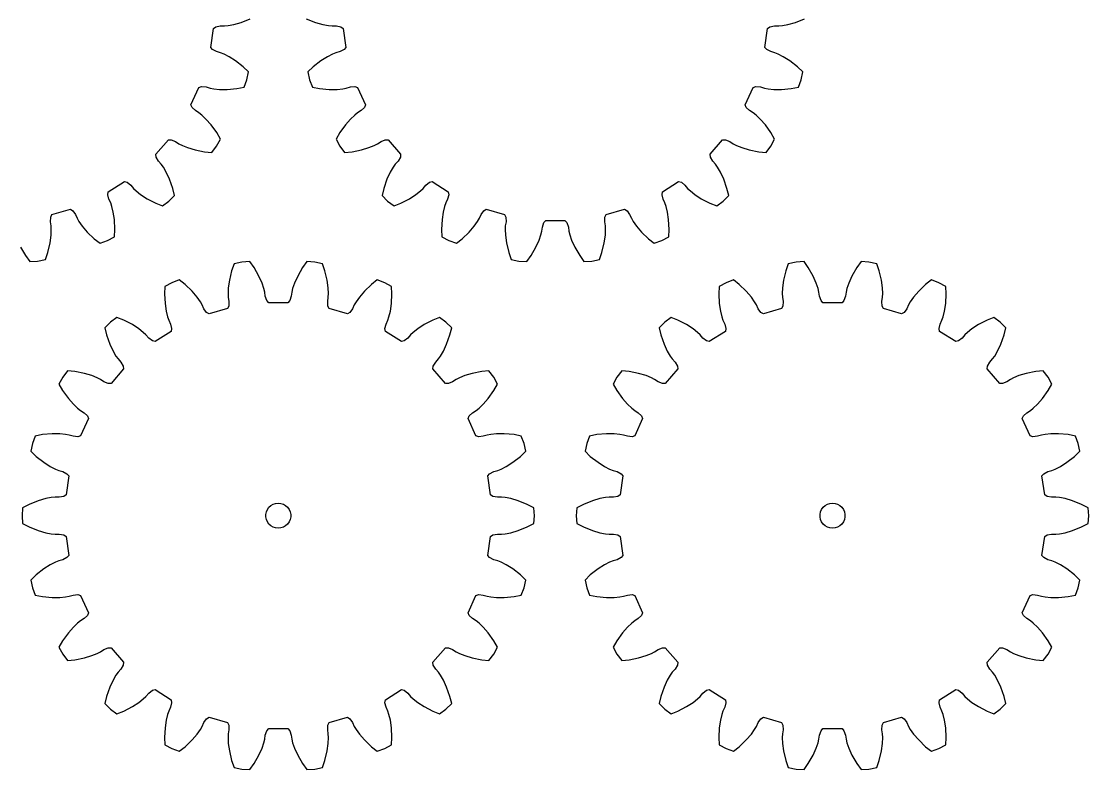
# Model space of a CAD drawing. Extents: x 0 to 193, y 0 to 182.
# Drawn here: x 66 to 193.3, y 0 to 89.3 of the extents above; entities that cross this region are included whole.
import ezdxf

# ---------------------------------------------------------------- set-up
doc = ezdxf.new("R2010")
doc.units = 0

msp = doc.modelspace()

# ---------------------------------------------------------------- linework, layer by layer
for p, q in [((91.36, 88.91), (92.24, 89.17)), ((92.24, 89.17), (93.32, 89.6)), ((100.02, 89.6), (101.1, 89.17)), ((101.1, 89.17), (101.99, 88.91)), ((157.48, 88.91), (158.36, 89.17)), ((158.36, 89.17), (159.44, 89.6)), ((88.61, 86.2), (88.93, 88.45)), ((88.93, 88.45), (89.21, 88.65)), ((89.21, 88.65), (89.75, 88.75)), ((89.75, 88.75), (90.25, 88.75)), ((90.25, 88.75), (90.69, 88.79)), ((90.69, 88.79), (91.36, 88.91)), ((101.99, 88.91), (102.66, 88.79)), ((102.66, 88.79), (103.09, 88.75)), ((103.09, 88.75), (103.6, 88.75)), ((103.6, 88.75), (104.14, 88.65)), ((104.14, 88.65), (104.41, 88.45)), ((104.41, 88.45), (104.74, 86.2)), ((154.73, 86.2), (155.05, 88.45)), ((155.05, 88.45), (155.33, 88.65)), ((155.33, 88.65), (155.86, 88.75)), ((155.86, 88.75), (156.37, 88.75)), ((156.37, 88.75), (156.81, 88.79)), ((156.81, 88.79), (157.48, 88.91)), ((88.82, 85.93), (88.61, 86.2)), ((89.31, 85.69), (88.82, 85.93)), ((89.79, 85.55), (89.31, 85.69)), ((90.2, 85.39), (89.79, 85.55)), ((90.81, 85.08), (90.2, 85.39)), ((103.14, 85.39), (102.54, 85.08)), ((103.55, 85.55), (103.14, 85.39)), ((104.04, 85.69), (103.55, 85.55)), ((104.53, 85.93), (104.04, 85.69)), ((104.74, 86.2), (104.53, 85.93)), ((154.94, 85.93), (154.73, 86.2)), ((155.42, 85.69), (154.94, 85.93)), ((155.91, 85.55), (155.42, 85.69)), ((156.32, 85.39), (155.91, 85.55)), ((156.92, 85.08), (156.32, 85.39)), ((91.58, 84.58), (90.81, 85.08)), ((92.5, 83.87), (91.58, 84.58)), ((101.76, 84.58), (100.85, 83.87)), ((102.54, 85.08), (101.76, 84.58)), ((157.7, 84.58), (156.92, 85.08)), ((158.62, 83.87), (157.7, 84.58)), ((93.14, 83.26), (92.5, 83.87)), ((92.94, 82.33), (93.14, 83.26)), ((100.85, 83.87), (100.21, 83.26)), ((100.21, 83.26), (100.41, 82.33)), ((159.25, 83.26), (158.62, 83.87)), ((159.05, 82.33), (159.25, 83.26)), ((87.21, 81.42), (87.53, 81.53)), ((87.53, 81.53), (88.07, 81.47)), ((92.6, 81.44), (92.94, 82.33)), ((100.41, 82.33), (100.74, 81.44)), ((105.27, 81.47), (105.82, 81.53)), ((105.82, 81.53), (106.14, 81.42)), ((153.32, 81.42), (153.64, 81.53)), ((153.64, 81.53), (154.19, 81.47)), ((158.72, 81.44), (159.05, 82.33)), ((86.26, 79.35), (87.21, 81.42)), ((88.07, 81.47), (88.55, 81.33)), ((88.55, 81.33), (88.99, 81.25)), ((88.99, 81.25), (89.66, 81.18)), ((89.66, 81.18), (90.58, 81.17)), ((90.58, 81.17), (91.74, 81.28)), ((91.74, 81.28), (92.6, 81.44)), ((100.74, 81.44), (101.6, 81.28)), ((101.6, 81.28), (102.76, 81.17)), ((102.76, 81.17), (103.68, 81.18)), ((103.68, 81.18), (104.36, 81.25)), ((104.36, 81.25), (104.79, 81.33)), ((104.79, 81.33), (105.27, 81.47)), ((106.14, 81.42), (107.09, 79.35)), ((152.38, 79.35), (153.32, 81.42)), ((154.19, 81.47), (154.67, 81.33)), ((154.67, 81.33), (155.1, 81.25)), ((155.1, 81.25), (155.78, 81.18)), ((155.78, 81.18), (156.7, 81.17)), ((156.7, 81.17), (157.86, 81.28)), ((157.86, 81.28), (158.72, 81.44)), ((86.39, 79.04), (86.26, 79.35)), ((86.79, 78.66), (86.39, 79.04)), ((106.96, 79.04), (106.56, 78.66)), ((107.09, 79.35), (106.96, 79.04)), ((152.5, 79.04), (152.38, 79.35)), ((152.9, 78.66), (152.5, 79.04)), ((87.21, 78.39), (86.79, 78.66)), ((87.56, 78.12), (87.21, 78.39)), ((88.05, 77.65), (87.56, 78.12)), ((105.79, 78.12), (105.29, 77.65)), ((106.13, 78.39), (105.79, 78.12)), ((106.56, 78.66), (106.13, 78.39)), ((153.33, 78.39), (152.9, 78.66)), ((153.67, 78.12), (153.33, 78.39)), ((154.17, 77.65), (153.67, 78.12)), ((88.66, 76.96), (88.05, 77.65)), ((89.34, 76.02), (88.66, 76.96)), ((104.69, 76.96), (104.01, 76.02)), ((105.29, 77.65), (104.69, 76.96)), ((154.78, 76.96), (154.17, 77.65)), ((155.45, 76.02), (154.78, 76.96)), ((82.08, 73.44), (83.57, 75.16)), ((83.57, 75.16), (83.91, 75.18)), ((83.91, 75.18), (84.41, 74.97)), ((89.32, 74.42), (89.78, 75.26)), ((89.78, 75.26), (89.34, 76.02)), ((104.01, 76.02), (103.57, 75.26)), ((103.57, 75.26), (104.02, 74.42)), ((108.93, 74.97), (109.44, 75.18)), ((109.44, 75.18), (109.78, 75.16)), ((109.78, 75.16), (111.27, 73.44)), ((148.19, 73.44), (149.68, 75.16)), ((149.68, 75.16), (150.02, 75.18)), ((150.02, 75.18), (150.53, 74.97)), ((155.44, 74.42), (155.89, 75.26)), ((155.89, 75.26), (155.45, 76.02)), ((84.41, 74.97), (84.83, 74.69)), ((84.83, 74.69), (85.23, 74.49)), ((85.23, 74.49), (85.86, 74.24)), ((85.86, 74.24), (86.74, 73.97)), ((86.74, 73.97), (87.88, 73.75)), ((88.75, 73.66), (89.32, 74.42)), ((104.02, 74.42), (104.59, 73.66)), ((105.47, 73.75), (106.61, 73.97)), ((106.61, 73.97), (107.49, 74.24)), ((107.49, 74.24), (108.12, 74.49)), ((108.12, 74.49), (108.51, 74.69)), ((108.51, 74.69), (108.93, 74.97)), ((150.53, 74.97), (150.95, 74.69)), ((150.95, 74.69), (151.34, 74.49)), ((151.34, 74.49), (151.97, 74.24)), ((151.97, 74.24), (152.86, 73.97)), ((152.86, 73.97), (154, 73.75)), ((154.87, 73.66), (155.44, 74.42)), ((82.11, 73.1), (82.08, 73.44)), ((82.39, 72.63), (82.11, 73.1)), ((82.72, 72.25), (82.39, 72.63)), ((87.88, 73.75), (88.75, 73.66)), ((104.59, 73.66), (105.47, 73.75)), ((110.96, 72.63), (110.63, 72.25)), ((111.24, 73.1), (110.96, 72.63)), ((111.27, 73.44), (111.24, 73.1)), ((148.23, 73.1), (148.19, 73.44)), ((148.5, 72.63), (148.23, 73.1)), ((148.84, 72.25), (148.5, 72.63)), ((154, 73.75), (154.87, 73.66)), ((82.98, 71.89), (82.72, 72.25)), ((83.32, 71.31), (82.98, 71.89)), ((83.71, 70.47), (83.32, 71.31)), ((110.03, 71.31), (109.64, 70.47)), ((110.37, 71.89), (110.03, 71.31)), ((110.63, 72.25), (110.37, 71.89)), ((149.09, 71.89), (148.84, 72.25)), ((149.43, 71.31), (149.09, 71.89)), ((149.82, 70.47), (149.43, 71.31)), ((76.4, 68.95), (78.31, 70.18)), ((78.31, 70.18), (78.64, 70.1)), ((78.64, 70.1), (79.07, 69.75)), ((84.09, 69.37), (83.71, 70.47)), ((109.64, 70.47), (109.26, 69.37)), ((114.28, 69.75), (114.7, 70.1)), ((114.7, 70.1), (115.03, 70.18)), ((115.03, 70.18), (116.95, 68.95)), ((142.51, 68.95), (144.43, 70.18)), ((144.43, 70.18), (144.76, 70.1)), ((144.76, 70.1), (145.19, 69.75)), ((150.2, 69.37), (149.82, 70.47)), ((76.33, 68.61), (76.4, 68.95)), ((79.07, 69.75), (79.4, 69.37)), ((79.4, 69.37), (79.71, 69.07)), ((79.71, 69.07), (80.25, 68.65)), ((84.3, 68.52), (84.09, 69.37)), ((109.26, 69.37), (109.05, 68.52)), ((113.1, 68.65), (113.63, 69.07)), ((113.63, 69.07), (113.95, 69.37)), ((113.95, 69.37), (114.28, 69.75)), ((116.95, 68.95), (117.01, 68.61)), ((142.45, 68.61), (142.51, 68.95)), ((145.19, 69.75), (145.51, 69.37)), ((145.51, 69.37), (145.83, 69.07)), ((145.83, 69.07), (146.36, 68.65)), ((150.41, 68.52), (150.2, 69.37)), ((76.47, 68.08), (76.33, 68.61)), ((76.68, 67.63), (76.47, 68.08)), ((76.83, 67.21), (76.68, 67.63)), ((80.25, 68.65), (81.02, 68.14)), ((81.02, 68.14), (82.05, 67.61)), ((82.05, 67.61), (82.87, 67.28)), ((82.87, 67.28), (83.63, 67.85)), ((83.63, 67.85), (84.3, 68.52)), ((109.05, 68.52), (109.72, 67.85)), ((109.72, 67.85), (110.48, 67.28)), ((110.48, 67.28), (111.29, 67.61)), ((111.29, 67.61), (112.32, 68.14)), ((112.32, 68.14), (113.1, 68.65)), ((116.67, 67.63), (116.52, 67.21)), ((116.88, 68.08), (116.67, 67.63)), ((117.01, 68.61), (116.88, 68.08)), ((142.59, 68.08), (142.45, 68.61)), ((142.8, 67.63), (142.59, 68.08)), ((142.94, 67.21), (142.8, 67.63)), ((146.36, 68.65), (147.14, 68.14)), ((147.14, 68.14), (148.17, 67.61)), ((148.17, 67.61), (148.98, 67.28)), ((148.98, 67.28), (149.74, 67.85)), ((149.74, 67.85), (150.41, 68.52)), ((69.53, 65.94), (69.68, 66.24)), ((69.68, 66.24), (71.87, 66.88)), ((71.87, 66.88), (72.16, 66.71)), ((72.16, 66.71), (72.47, 66.26)), ((72.47, 66.26), (72.68, 65.8)), ((76.99, 66.55), (76.83, 67.21)), ((77.12, 65.64), (76.99, 66.55)), ((116.36, 66.55), (116.22, 65.64)), ((116.52, 67.21), (116.36, 66.55)), ((120.67, 65.8), (120.87, 66.26)), ((120.87, 66.26), (121.18, 66.71)), ((121.18, 66.71), (121.48, 66.88)), ((121.48, 66.88), (123.66, 66.24)), ((123.66, 66.24), (123.82, 65.94)), ((135.64, 65.94), (135.8, 66.24)), ((135.8, 66.24), (137.98, 66.88)), ((137.98, 66.88), (138.28, 66.71)), ((138.28, 66.71), (138.59, 66.26)), ((138.59, 66.26), (138.8, 65.8)), ((143.1, 66.55), (142.94, 67.21)), ((143.24, 65.64), (143.1, 66.55)), ((69.51, 65.39), (69.53, 65.94)), ((69.58, 64.89), (69.51, 65.39)), ((72.68, 65.8), (72.9, 65.42)), ((72.9, 65.42), (73.29, 64.86)), ((77.18, 64.48), (77.12, 65.64)), ((116.22, 65.64), (116.16, 64.48)), ((120.05, 64.86), (120.45, 65.42)), ((120.45, 65.42), (120.67, 65.8)), ((123.84, 65.39), (123.76, 64.89)), ((123.82, 65.94), (123.84, 65.39)), ((128.19, 64.76), (128.36, 65.28)), ((128.36, 65.28), (128.59, 65.53)), ((128.59, 65.53), (130.87, 65.53)), ((130.87, 65.53), (131.1, 65.28)), ((131.1, 65.28), (131.28, 64.76)), ((135.62, 65.39), (135.64, 65.94)), ((135.7, 64.89), (135.62, 65.39)), ((138.8, 65.8), (139.02, 65.42)), ((139.02, 65.42), (139.41, 64.86)), ((143.3, 64.48), (143.24, 65.64)), ((69.45, 62.86), (69.57, 63.77)), ((69.57, 63.77), (69.6, 64.45)), ((69.6, 64.45), (69.58, 64.89)), ((73.29, 64.86), (73.89, 64.16)), ((73.89, 64.16), (74.73, 63.36)), ((77.14, 63.6), (77.18, 64.48)), ((116.16, 64.48), (116.2, 63.6)), ((118.62, 63.36), (119.45, 64.16)), ((119.45, 64.16), (120.05, 64.86)), ((123.76, 64.89), (123.74, 64.45)), ((123.74, 64.45), (123.77, 63.77)), ((123.77, 63.77), (123.9, 62.86)), ((127.79, 63.19), (128.01, 63.84)), ((128.01, 63.84), (128.12, 64.27)), ((128.12, 64.27), (128.19, 64.76)), ((131.28, 64.76), (131.35, 64.27)), ((131.35, 64.27), (131.45, 63.84)), ((131.45, 63.84), (131.67, 63.19)), ((135.56, 62.86), (135.69, 63.77)), ((135.69, 63.77), (135.72, 64.45)), ((135.72, 64.45), (135.7, 64.89)), ((139.41, 64.86), (140.01, 64.16)), ((140.01, 64.16), (140.85, 63.36)), ((143.26, 63.6), (143.3, 64.48)), ((69.18, 61.73), (69.45, 62.86)), ((74.73, 63.36), (75.42, 62.82)), ((75.42, 62.82), (76.31, 63.15)), ((76.31, 63.15), (77.14, 63.6)), ((116.2, 63.6), (117.04, 63.15)), ((117.04, 63.15), (117.93, 62.82)), ((117.93, 62.82), (118.62, 63.36)), ((123.9, 62.86), (124.17, 61.73)), ((127.41, 62.35), (127.79, 63.19)), ((131.67, 63.19), (132.05, 62.35)), ((135.29, 61.73), (135.56, 62.86)), ((140.85, 63.36), (141.53, 62.82)), ((141.53, 62.82), (142.43, 63.15)), ((142.43, 63.15), (143.26, 63.6)), ((65.93, 62.35), (66.51, 61.35)), ((66.51, 61.35), (67.02, 60.63)), ((68.89, 60.9), (69.18, 61.73)), ((124.17, 61.73), (124.45, 60.9)), ((126.33, 60.63), (126.84, 61.35)), ((126.84, 61.35), (127.41, 62.35)), ((132.05, 62.35), (132.63, 61.35)), ((132.63, 61.35), (133.13, 60.63)), ((135.01, 60.9), (135.29, 61.73)), ((67.02, 60.63), (67.96, 60.7)), ((67.96, 60.7), (68.89, 60.9)), ((91.4, 60.36), (91.11, 59.53)), ((92.32, 60.56), (91.4, 60.36)), ((93.27, 60.63), (92.32, 60.56)), ((93.78, 59.91), (93.27, 60.63)), ((94.36, 58.9), (93.78, 59.91)), ((99.57, 59.91), (98.99, 58.9)), ((100.07, 60.63), (99.57, 59.91)), ((101.02, 60.56), (100.07, 60.63)), ((101.95, 60.36), (101.02, 60.56)), ((102.23, 59.53), (101.95, 60.36)), ((124.45, 60.9), (125.38, 60.7)), ((125.38, 60.7), (126.33, 60.63)), ((133.13, 60.63), (134.08, 60.7)), ((134.08, 60.7), (135.01, 60.9)), ((157.51, 60.36), (157.23, 59.53)), ((158.44, 60.56), (157.51, 60.36)), ((159.39, 60.63), (158.44, 60.56)), ((159.89, 59.91), (159.39, 60.63)), ((160.47, 58.9), (159.89, 59.91)), ((165.68, 59.91), (165.11, 58.9)), ((166.19, 60.63), (165.68, 59.91)), ((167.14, 60.56), (166.19, 60.63)), ((168.07, 60.36), (167.14, 60.56)), ((168.35, 59.53), (168.07, 60.36)), ((91.11, 59.53), (90.84, 58.4)), ((94.74, 58.07), (94.36, 58.9)), ((98.99, 58.9), (98.61, 58.07)), ((102.5, 58.4), (102.23, 59.53)), ((157.23, 59.53), (156.96, 58.4)), ((160.85, 58.07), (160.47, 58.9)), ((165.11, 58.9), (164.73, 58.07)), ((168.62, 58.4), (168.35, 59.53)), ((83.14, 57.66), (83.11, 56.78)), ((83.98, 58.11), (83.14, 57.66)), ((84.87, 58.44), (83.98, 58.11)), ((85.56, 57.9), (84.87, 58.44)), ((86.4, 57.09), (85.56, 57.9)), ((90.71, 57.49), (90.68, 56.81)), ((90.84, 58.4), (90.71, 57.49)), ((94.96, 57.42), (94.74, 58.07)), ((95.06, 56.99), (94.96, 57.42)), ((98.39, 57.42), (98.29, 56.99)), ((98.61, 58.07), (98.39, 57.42)), ((102.63, 57.49), (102.5, 58.4)), ((102.66, 56.81), (102.63, 57.49)), ((107.79, 57.9), (106.95, 57.09)), ((108.48, 58.44), (107.79, 57.9)), ((109.37, 58.11), (108.48, 58.44)), ((110.2, 57.66), (109.37, 58.11)), ((110.24, 56.78), (110.2, 57.66)), ((149.26, 57.66), (149.22, 56.78)), ((150.09, 58.11), (149.26, 57.66)), ((150.99, 58.44), (150.09, 58.11)), ((151.67, 57.9), (150.99, 58.44)), ((152.51, 57.09), (151.67, 57.9)), ((156.83, 57.49), (156.8, 56.81)), ((156.96, 58.4), (156.83, 57.49)), ((161.07, 57.42), (160.85, 58.07)), ((161.17, 56.99), (161.07, 57.42)), ((164.51, 57.42), (164.4, 56.99)), ((164.73, 58.07), (164.51, 57.42)), ((168.75, 57.49), (168.62, 58.4)), ((168.78, 56.81), (168.75, 57.49)), ((173.9, 57.9), (173.07, 57.09)), ((174.59, 58.44), (173.9, 57.9)), ((175.48, 58.11), (174.59, 58.44)), ((176.32, 57.66), (175.48, 58.11)), ((176.36, 56.78), (176.32, 57.66)), ((83.11, 56.78), (83.17, 55.62)), ((87, 56.4), (86.4, 57.09)), ((87.39, 55.84), (87, 56.4)), ((90.68, 56.81), (90.71, 56.37)), ((90.71, 56.37), (90.78, 55.87)), ((95.13, 56.49), (95.06, 56.99)), ((95.3, 55.98), (95.13, 56.49)), ((98.22, 56.49), (98.05, 55.98)), ((98.29, 56.99), (98.22, 56.49)), ((102.57, 55.87), (102.64, 56.37)), ((102.64, 56.37), (102.66, 56.81)), ((106.35, 56.4), (105.96, 55.84)), ((106.95, 57.09), (106.35, 56.4)), ((110.18, 55.62), (110.24, 56.78)), ((149.22, 56.78), (149.28, 55.62)), ((153.11, 56.4), (152.51, 57.09)), ((153.5, 55.84), (153.11, 56.4)), ((156.8, 56.81), (156.82, 56.37)), ((156.82, 56.37), (156.9, 55.87)), ((161.24, 56.49), (161.17, 56.99)), ((161.42, 55.98), (161.24, 56.49)), ((164.33, 56.49), (164.16, 55.98)), ((164.4, 56.99), (164.33, 56.49)), ((168.68, 55.87), (168.76, 56.37)), ((168.76, 56.37), (168.78, 56.81)), ((172.47, 56.4), (172.07, 55.84)), ((173.07, 57.09), (172.47, 56.4)), ((176.3, 55.62), (176.36, 56.78)), ((83.17, 55.62), (83.3, 54.71)), ((87.61, 55.46), (87.39, 55.84)), ((87.81, 55), (87.61, 55.46)), ((88.13, 54.55), (87.81, 55)), ((90.61, 55.02), (88.42, 54.38)), ((90.76, 55.32), (90.61, 55.02)), ((90.78, 55.87), (90.76, 55.32)), ((95.53, 55.73), (95.3, 55.98)), ((97.81, 55.73), (95.53, 55.73)), ((98.05, 55.98), (97.81, 55.73)), ((102.59, 55.32), (102.57, 55.87)), ((102.74, 55.02), (102.59, 55.32)), ((104.93, 54.38), (102.74, 55.02)), ((105.53, 55), (105.22, 54.55)), ((105.74, 55.46), (105.53, 55)), ((105.96, 55.84), (105.74, 55.46)), ((110.05, 54.71), (110.18, 55.62)), ((149.28, 55.62), (149.42, 54.71)), ((153.72, 55.46), (153.5, 55.84)), ((153.93, 55), (153.72, 55.46)), ((154.24, 54.55), (153.93, 55)), ((156.72, 55.02), (154.54, 54.38)), ((156.88, 55.32), (156.72, 55.02)), ((156.9, 55.87), (156.88, 55.32)), ((161.65, 55.73), (161.42, 55.98)), ((163.93, 55.73), (161.65, 55.73)), ((164.16, 55.98), (163.93, 55.73)), ((168.7, 55.32), (168.68, 55.87)), ((168.86, 55.02), (168.7, 55.32)), ((171.04, 54.38), (168.86, 55.02)), ((171.65, 55), (171.33, 54.55)), ((171.85, 55.46), (171.65, 55)), ((172.07, 55.84), (171.85, 55.46)), ((176.16, 54.71), (176.3, 55.62)), ((77.42, 53.98), (76.66, 53.41)), ((78.24, 53.65), (77.42, 53.98)), ((79.27, 53.11), (78.24, 53.65)), ((83.3, 54.71), (83.46, 54.05)), ((83.46, 54.05), (83.61, 53.63)), ((83.61, 53.63), (83.82, 53.17)), ((88.42, 54.38), (88.13, 54.55)), ((105.22, 54.55), (104.93, 54.38)), ((109.53, 53.17), (109.74, 53.63)), ((109.74, 53.63), (109.88, 54.05)), ((109.88, 54.05), (110.05, 54.71)), ((115.11, 53.65), (114.08, 53.11)), ((115.92, 53.98), (115.11, 53.65)), ((116.68, 53.41), (115.92, 53.98)), ((143.54, 53.98), (142.78, 53.41)), ((144.35, 53.65), (143.54, 53.98)), ((145.38, 53.11), (144.35, 53.65)), ((149.42, 54.71), (149.58, 54.05)), ((149.58, 54.05), (149.72, 53.63)), ((149.72, 53.63), (149.93, 53.17)), ((154.54, 54.38), (154.24, 54.55)), ((171.33, 54.55), (171.04, 54.38)), ((175.64, 53.17), (175.85, 53.63)), ((175.85, 53.63), (176, 54.05)), ((176, 54.05), (176.16, 54.71)), ((181.23, 53.65), (180.2, 53.11)), ((182.04, 53.98), (181.23, 53.65)), ((182.8, 53.41), (182.04, 53.98)), ((76.66, 53.41), (75.99, 52.74)), ((75.99, 52.74), (76.2, 51.88)), ((80.04, 52.61), (79.27, 53.11)), ((80.57, 52.19), (80.04, 52.61)), ((83.89, 52.31), (81.98, 51.08)), ((83.82, 53.17), (83.95, 52.64)), ((83.95, 52.64), (83.89, 52.31)), ((109.39, 52.64), (109.53, 53.17)), ((109.46, 52.31), (109.39, 52.64)), ((111.37, 51.08), (109.46, 52.31)), ((113.31, 52.61), (112.77, 52.19)), ((114.08, 53.11), (113.31, 52.61)), ((117.36, 52.74), (116.68, 53.41)), ((117.15, 51.88), (117.36, 52.74)), ((142.78, 53.41), (142.11, 52.74)), ((142.11, 52.74), (142.32, 51.88)), ((146.16, 52.61), (145.38, 53.11)), ((146.69, 52.19), (146.16, 52.61)), ((150.01, 52.31), (148.09, 51.08)), ((149.93, 53.17), (150.07, 52.64)), ((150.07, 52.64), (150.01, 52.31)), ((175.51, 52.64), (175.64, 53.17)), ((175.57, 52.31), (175.51, 52.64)), ((177.49, 51.08), (175.57, 52.31)), ((179.42, 52.61), (178.89, 52.19)), ((180.2, 53.11), (179.42, 52.61)), ((183.47, 52.74), (182.8, 53.41)), ((183.26, 51.88), (183.47, 52.74)), ((76.2, 51.88), (76.58, 50.79)), ((80.89, 51.88), (80.57, 52.19)), ((81.22, 51.5), (80.89, 51.88)), ((81.65, 51.16), (81.22, 51.5)), ((81.98, 51.08), (81.65, 51.16)), ((111.7, 51.16), (111.37, 51.08)), ((112.13, 51.5), (111.7, 51.16)), ((112.45, 51.88), (112.13, 51.5)), ((112.77, 52.19), (112.45, 51.88)), ((116.76, 50.79), (117.15, 51.88)), ((142.32, 51.88), (142.7, 50.79)), ((147.01, 51.88), (146.69, 52.19)), ((147.33, 51.5), (147.01, 51.88)), ((147.76, 51.16), (147.33, 51.5)), ((148.09, 51.08), (147.76, 51.16)), ((177.82, 51.16), (177.49, 51.08)), ((178.24, 51.5), (177.82, 51.16)), ((178.57, 51.88), (178.24, 51.5)), ((178.89, 52.19), (178.57, 51.88)), ((182.88, 50.79), (183.26, 51.88)), ((76.58, 50.79), (76.97, 49.95)), ((76.97, 49.95), (77.31, 49.36)), ((116.03, 49.36), (116.38, 49.95)), ((116.38, 49.95), (116.76, 50.79)), ((142.7, 50.79), (143.08, 49.95)), ((143.08, 49.95), (143.43, 49.36)), ((182.15, 49.36), (182.49, 49.95)), ((182.49, 49.95), (182.88, 50.79)), ((77.31, 49.36), (77.57, 49.01)), ((77.57, 49.01), (77.9, 48.63)), ((77.9, 48.63), (78.18, 48.16)), ((115.17, 48.16), (115.45, 48.63)), ((115.45, 48.63), (115.78, 49.01)), ((115.78, 49.01), (116.03, 49.36)), ((143.43, 49.36), (143.68, 49.01)), ((143.68, 49.01), (144.01, 48.63)), ((144.01, 48.63), (144.29, 48.16)), ((181.28, 48.16), (181.56, 48.63)), ((181.56, 48.63), (181.89, 49.01)), ((181.89, 49.01), (182.15, 49.36)), ((71.54, 47.6), (70.97, 46.84)), ((72.41, 47.51), (71.54, 47.6)), ((73.55, 47.29), (72.41, 47.51)), ((74.43, 47.02), (73.55, 47.29)), ((78.21, 47.82), (76.72, 46.1)), ((78.18, 48.16), (78.21, 47.82)), ((115.13, 47.82), (115.17, 48.16)), ((116.63, 46.1), (115.13, 47.82)), ((119.8, 47.29), (118.91, 47.02)), ((120.94, 47.51), (119.8, 47.29)), ((121.81, 47.6), (120.94, 47.51)), ((122.38, 46.84), (121.81, 47.6)), ((137.65, 47.6), (137.08, 46.84)), ((138.52, 47.51), (137.65, 47.6)), ((139.66, 47.29), (138.52, 47.51)), ((140.55, 47.02), (139.66, 47.29)), ((144.33, 47.82), (142.84, 46.1)), ((144.29, 48.16), (144.33, 47.82)), ((181.25, 47.82), (181.28, 48.16)), ((182.74, 46.1), (181.25, 47.82)), ((185.91, 47.29), (185.03, 47.02)), ((187.05, 47.51), (185.91, 47.29)), ((187.93, 47.6), (187.05, 47.51)), ((188.5, 46.84), (187.93, 47.6)), ((70.97, 46.84), (70.51, 46)), ((70.51, 46), (70.95, 45.24)), ((75.06, 46.77), (74.43, 47.02)), ((75.45, 46.56), (75.06, 46.77)), ((75.88, 46.29), (75.45, 46.56)), ((76.38, 46.08), (75.88, 46.29)), ((76.72, 46.1), (76.38, 46.08)), ((116.97, 46.08), (116.63, 46.1)), ((117.47, 46.29), (116.97, 46.08)), ((117.89, 46.56), (117.47, 46.29)), ((118.28, 46.77), (117.89, 46.56)), ((118.91, 47.02), (118.28, 46.77)), ((122.84, 46), (122.38, 46.84)), ((122.39, 45.24), (122.84, 46)), ((137.08, 46.84), (136.63, 46)), ((136.63, 46), (137.07, 45.24)), ((141.18, 46.77), (140.55, 47.02)), ((141.57, 46.56), (141.18, 46.77)), ((141.99, 46.29), (141.57, 46.56)), ((142.5, 46.08), (141.99, 46.29)), ((142.84, 46.1), (142.5, 46.08)), ((183.08, 46.08), (182.74, 46.1)), ((183.59, 46.29), (183.08, 46.08)), ((184.01, 46.56), (183.59, 46.29)), ((184.4, 46.77), (184.01, 46.56)), ((185.03, 47.02), (184.4, 46.77)), ((188.95, 46), (188.5, 46.84)), ((188.51, 45.24), (188.95, 46)), ((70.95, 45.24), (71.63, 44.3)), ((121.72, 44.3), (122.39, 45.24)), ((137.07, 45.24), (137.74, 44.3)), ((187.83, 44.3), (188.51, 45.24)), ((71.63, 44.3), (72.24, 43.61)), ((72.24, 43.61), (72.73, 43.14)), ((120.62, 43.14), (121.11, 43.61)), ((121.11, 43.61), (121.72, 44.3)), ((137.74, 44.3), (138.35, 43.61)), ((138.35, 43.61), (138.85, 43.14)), ((186.73, 43.14), (187.23, 43.61)), ((187.23, 43.61), (187.83, 44.3)), ((72.73, 43.14), (73.08, 42.87)), ((73.08, 42.87), (73.5, 42.6)), ((73.5, 42.6), (73.9, 42.22)), ((73.9, 42.22), (74.03, 41.91)), ((119.32, 41.91), (119.45, 42.22)), ((119.45, 42.22), (119.85, 42.6)), ((119.85, 42.6), (120.27, 42.87)), ((120.27, 42.87), (120.62, 43.14)), ((138.85, 43.14), (139.19, 42.87)), ((139.19, 42.87), (139.62, 42.6)), ((139.62, 42.6), (140.02, 42.22)), ((140.02, 42.22), (140.14, 41.91)), ((185.43, 41.91), (185.56, 42.22)), ((185.56, 42.22), (185.96, 42.6)), ((185.96, 42.6), (186.39, 42.87)), ((186.39, 42.87), (186.73, 43.14)), ((74.03, 41.91), (73.08, 39.84)), ((120.26, 39.84), (119.32, 41.91)), ((140.14, 41.91), (139.2, 39.84)), ((186.38, 39.84), (185.43, 41.91)), ((67.69, 39.81), (67.35, 38.92)), ((68.55, 39.98), (67.69, 39.81)), ((69.7, 40.08), (68.55, 39.98)), ((70.63, 40.08), (69.7, 40.08)), ((71.3, 40.01), (70.63, 40.08)), ((71.74, 39.93), (71.3, 40.01)), ((72.22, 39.78), (71.74, 39.93)), ((72.76, 39.73), (72.22, 39.78)), ((73.08, 39.84), (72.76, 39.73)), ((120.59, 39.73), (120.26, 39.84)), ((121.13, 39.78), (120.59, 39.73)), ((121.61, 39.93), (121.13, 39.78)), ((122.04, 40.01), (121.61, 39.93)), ((122.72, 40.08), (122.04, 40.01)), ((123.64, 40.08), (122.72, 40.08)), ((124.8, 39.98), (123.64, 40.08)), ((125.66, 39.81), (124.8, 39.98)), ((125.99, 38.92), (125.66, 39.81)), ((133.8, 39.81), (133.47, 38.92)), ((134.66, 39.98), (133.8, 39.81)), ((135.82, 40.08), (134.66, 39.98)), ((136.74, 40.08), (135.82, 40.08)), ((137.42, 40.01), (136.74, 40.08)), ((137.85, 39.93), (137.42, 40.01)), ((138.33, 39.78), (137.85, 39.93)), ((138.88, 39.73), (138.33, 39.78)), ((139.2, 39.84), (138.88, 39.73)), ((186.7, 39.73), (186.38, 39.84)), ((187.25, 39.78), (186.7, 39.73)), ((187.73, 39.93), (187.25, 39.78)), ((188.16, 40.01), (187.73, 39.93)), ((188.84, 40.08), (188.16, 40.01)), ((189.76, 40.08), (188.84, 40.08)), ((190.91, 39.98), (189.76, 40.08)), ((191.78, 39.81), (190.91, 39.98)), ((192.11, 38.92), (191.78, 39.81)), ((67.35, 38.92), (67.15, 37.99)), ((126.2, 37.99), (125.99, 38.92)), ((133.47, 38.92), (133.27, 37.99)), ((192.31, 37.99), (192.11, 38.92)), ((67.15, 37.99), (67.79, 37.39)), ((67.79, 37.39), (68.7, 36.68)), ((124.64, 36.68), (125.56, 37.39)), ((125.56, 37.39), (126.2, 37.99)), ((133.27, 37.99), (133.9, 37.39)), ((133.9, 37.39), (134.82, 36.68)), ((190.76, 36.68), (191.67, 37.39)), ((191.67, 37.39), (192.31, 37.99)), ((68.7, 36.68), (69.48, 36.18)), ((69.48, 36.18), (70.09, 35.87)), ((70.09, 35.87), (70.5, 35.71)), ((70.5, 35.71), (70.98, 35.57)), ((122.37, 35.57), (122.85, 35.71)), ((122.85, 35.71), (123.26, 35.87)), ((123.26, 35.87), (123.87, 36.18)), ((123.87, 36.18), (124.64, 36.68)), ((134.82, 36.68), (135.6, 36.18)), ((135.6, 36.18), (136.2, 35.87)), ((136.2, 35.87), (136.61, 35.71)), ((136.61, 35.71), (137.09, 35.57)), ((188.48, 35.57), (188.97, 35.71)), ((188.97, 35.71), (189.37, 35.87)), ((189.37, 35.87), (189.98, 36.18)), ((189.98, 36.18), (190.76, 36.68)), ((70.98, 35.57), (71.47, 35.32)), ((71.68, 35.06), (71.36, 32.8)), ((71.47, 35.32), (71.68, 35.06)), ((121.67, 35.06), (121.88, 35.32)), ((121.99, 32.8), (121.67, 35.06)), ((121.88, 35.32), (122.37, 35.57)), ((137.09, 35.57), (137.58, 35.32)), ((137.79, 35.06), (137.47, 32.8)), ((137.58, 35.32), (137.79, 35.06)), ((187.78, 35.06), (187.99, 35.32)), ((188.11, 32.8), (187.78, 35.06)), ((187.99, 35.32), (188.48, 35.57)), ((68.04, 32.09), (66.96, 31.66)), ((68.93, 32.35), (68.04, 32.09)), ((69.6, 32.47), (68.93, 32.35)), ((70.04, 32.51), (69.6, 32.47)), ((70.54, 32.51), (70.04, 32.51)), ((71.08, 32.61), (70.54, 32.51)), ((71.36, 32.8), (71.08, 32.61)), ((122.27, 32.61), (121.99, 32.8)), ((122.81, 32.51), (122.27, 32.61)), ((123.31, 32.51), (122.81, 32.51)), ((123.75, 32.47), (123.31, 32.51)), ((124.42, 32.35), (123.75, 32.47)), ((125.3, 32.09), (124.42, 32.35)), ((126.38, 31.66), (125.3, 32.09)), ((134.16, 32.09), (133.08, 31.66)), ((135.04, 32.35), (134.16, 32.09)), ((135.71, 32.47), (135.04, 32.35)), ((136.15, 32.51), (135.71, 32.47)), ((136.65, 32.51), (136.15, 32.51)), ((137.19, 32.61), (136.65, 32.51)), ((137.47, 32.8), (137.19, 32.61)), ((188.38, 32.61), (188.11, 32.8)), ((188.92, 32.51), (188.38, 32.61)), ((189.43, 32.51), (188.92, 32.51)), ((189.86, 32.47), (189.43, 32.51)), ((190.53, 32.35), (189.86, 32.47)), ((191.42, 32.09), (190.53, 32.35)), ((192.5, 31.66), (191.42, 32.09)), ((66.18, 31.26), (66.12, 30.31)), ((66.96, 31.66), (66.18, 31.26)), ((95.18, 30.47), (95.25, 30.78)), ((95.25, 30.78), (95.37, 31.06)), ((95.37, 31.06), (95.56, 31.32)), ((95.56, 31.32), (95.79, 31.53)), ((95.79, 31.53), (96.06, 31.68)), ((96.06, 31.68), (96.36, 31.78)), ((96.36, 31.78), (96.67, 31.81)), ((96.67, 31.81), (96.99, 31.78)), ((96.99, 31.78), (97.28, 31.68)), ((97.28, 31.68), (97.55, 31.53)), ((97.55, 31.53), (97.79, 31.32)), ((97.79, 31.32), (97.97, 31.06)), ((97.97, 31.06), (98.1, 30.78)), ((98.1, 30.78), (98.17, 30.47)), ((127.16, 31.26), (126.38, 31.66)), ((127.23, 30.31), (127.16, 31.26)), ((132.3, 31.26), (132.23, 30.31)), ((133.08, 31.66), (132.3, 31.26)), ((161.3, 30.47), (161.36, 30.78)), ((161.36, 30.78), (161.49, 31.06)), ((161.49, 31.06), (161.67, 31.32)), ((161.67, 31.32), (161.91, 31.53)), ((161.91, 31.53), (162.18, 31.68)), ((162.18, 31.68), (162.48, 31.78)), ((162.48, 31.78), (162.79, 31.81)), ((162.79, 31.81), (163.1, 31.78)), ((163.1, 31.78), (163.4, 31.68)), ((163.4, 31.68), (163.67, 31.53)), ((163.67, 31.53), (163.9, 31.32)), ((163.9, 31.32), (164.09, 31.06)), ((164.09, 31.06), (164.22, 30.78)), ((164.22, 30.78), (164.28, 30.47)), ((193.28, 31.26), (192.5, 31.66)), ((193.35, 30.31), (193.28, 31.26)), ((66.12, 30.31), (66.18, 29.37)), ((66.18, 29.37), (66.96, 28.97)), ((95.18, 30.16), (95.18, 30.47)), ((95.25, 29.85), (95.18, 30.16)), ((95.37, 29.56), (95.25, 29.85)), ((95.56, 29.31), (95.37, 29.56)), ((95.79, 29.1), (95.56, 29.31)), ((97.79, 29.31), (97.55, 29.1)), ((97.97, 29.56), (97.79, 29.31)), ((98.1, 29.85), (97.97, 29.56)), ((98.17, 30.16), (98.1, 29.85)), ((98.17, 30.47), (98.17, 30.16)), ((126.38, 28.97), (127.16, 29.37)), ((127.16, 29.37), (127.23, 30.31)), ((132.23, 30.31), (132.3, 29.37)), ((132.3, 29.37), (133.08, 28.97)), ((161.3, 30.16), (161.3, 30.47)), ((161.36, 29.85), (161.3, 30.16)), ((161.49, 29.56), (161.36, 29.85)), ((161.67, 29.31), (161.49, 29.56)), ((161.91, 29.1), (161.67, 29.31)), ((163.9, 29.31), (163.67, 29.1)), ((164.09, 29.56), (163.9, 29.31)), ((164.22, 29.85), (164.09, 29.56)), ((164.28, 30.16), (164.22, 29.85)), ((164.28, 30.47), (164.28, 30.16)), ((192.5, 28.97), (193.28, 29.37)), ((193.28, 29.37), (193.35, 30.31)), ((66.96, 28.97), (68.04, 28.54)), ((68.04, 28.54), (68.93, 28.28)), ((68.93, 28.28), (69.6, 28.16)), ((69.6, 28.16), (70.04, 28.12)), ((70.04, 28.12), (70.54, 28.12)), ((70.54, 28.12), (71.08, 28.02)), ((71.08, 28.02), (71.36, 27.82)), ((96.06, 28.94), (95.79, 29.1)), ((96.36, 28.85), (96.06, 28.94)), ((96.67, 28.81), (96.36, 28.85)), ((96.99, 28.85), (96.67, 28.81)), ((97.28, 28.94), (96.99, 28.85)), ((97.55, 29.1), (97.28, 28.94)), ((121.99, 27.82), (122.27, 28.02)), ((122.27, 28.02), (122.81, 28.12)), ((122.81, 28.12), (123.31, 28.12)), ((123.31, 28.12), (123.75, 28.16)), ((123.75, 28.16), (124.42, 28.28)), ((124.42, 28.28), (125.3, 28.54)), ((125.3, 28.54), (126.38, 28.97)), ((133.08, 28.97), (134.16, 28.54)), ((134.16, 28.54), (135.04, 28.28)), ((135.04, 28.28), (135.71, 28.16)), ((135.71, 28.16), (136.15, 28.12)), ((136.15, 28.12), (136.65, 28.12)), ((136.65, 28.12), (137.19, 28.02)), ((137.19, 28.02), (137.47, 27.82)), ((162.18, 28.94), (161.91, 29.1)), ((162.48, 28.85), (162.18, 28.94)), ((162.79, 28.81), (162.48, 28.85)), ((163.1, 28.85), (162.79, 28.81)), ((163.4, 28.94), (163.1, 28.85)), ((163.67, 29.1), (163.4, 28.94)), ((188.11, 27.82), (188.38, 28.02)), ((188.38, 28.02), (188.92, 28.12)), ((188.92, 28.12), (189.43, 28.12)), ((189.43, 28.12), (189.86, 28.16)), ((189.86, 28.16), (190.53, 28.28)), ((190.53, 28.28), (191.42, 28.54)), ((191.42, 28.54), (192.5, 28.97)), ((71.36, 27.82), (71.68, 25.57)), ((121.67, 25.57), (121.99, 27.82)), ((137.47, 27.82), (137.79, 25.57)), ((187.78, 25.57), (188.11, 27.82)), ((71.68, 25.57), (71.47, 25.3)), ((121.88, 25.3), (121.67, 25.57)), ((137.79, 25.57), (137.58, 25.3)), ((187.99, 25.3), (187.78, 25.57)), ((69.48, 24.45), (68.7, 23.95)), ((70.09, 24.76), (69.48, 24.45)), ((70.5, 24.92), (70.09, 24.76)), ((70.98, 25.06), (70.5, 24.92)), ((71.47, 25.3), (70.98, 25.06)), ((122.37, 25.06), (121.88, 25.3)), ((122.85, 24.92), (122.37, 25.06)), ((123.26, 24.76), (122.85, 24.92)), ((123.87, 24.45), (123.26, 24.76)), ((124.64, 23.95), (123.87, 24.45)), ((135.6, 24.45), (134.82, 23.95)), ((136.2, 24.76), (135.6, 24.45)), ((136.61, 24.92), (136.2, 24.76)), ((137.09, 25.06), (136.61, 24.92)), ((137.58, 25.3), (137.09, 25.06)), ((188.48, 25.06), (187.99, 25.3)), ((188.97, 24.92), (188.48, 25.06)), ((189.37, 24.76), (188.97, 24.92)), ((189.98, 24.45), (189.37, 24.76)), ((190.76, 23.95), (189.98, 24.45)), ((67.79, 23.24), (67.15, 22.63)), ((68.7, 23.95), (67.79, 23.24)), ((125.56, 23.24), (124.64, 23.95)), ((126.2, 22.63), (125.56, 23.24)), ((133.9, 23.24), (133.27, 22.63)), ((134.82, 23.95), (133.9, 23.24)), ((191.67, 23.24), (190.76, 23.95)), ((192.31, 22.63), (191.67, 23.24)), ((67.15, 22.63), (67.35, 21.71)), ((67.35, 21.71), (67.69, 20.81)), ((125.66, 20.81), (125.99, 21.71)), ((125.99, 21.71), (126.2, 22.63)), ((133.27, 22.63), (133.47, 21.71)), ((133.47, 21.71), (133.8, 20.81)), ((191.78, 20.81), (192.11, 21.71)), ((192.11, 21.71), (192.31, 22.63)), ((67.69, 20.81), (68.55, 20.65)), ((68.55, 20.65), (69.7, 20.55)), ((69.7, 20.55), (70.63, 20.55)), ((70.63, 20.55), (71.3, 20.62)), ((71.3, 20.62), (71.74, 20.7)), ((71.74, 20.7), (72.22, 20.84)), ((72.22, 20.84), (72.76, 20.9)), ((72.76, 20.9), (73.08, 20.79)), ((73.08, 20.79), (74.03, 18.72)), ((119.32, 18.72), (120.26, 20.79)), ((120.26, 20.79), (120.59, 20.9)), ((120.59, 20.9), (121.13, 20.84)), ((121.13, 20.84), (121.61, 20.7)), ((121.61, 20.7), (122.04, 20.62)), ((122.04, 20.62), (122.72, 20.55)), ((122.72, 20.55), (123.64, 20.55)), ((123.64, 20.55), (124.8, 20.65)), ((124.8, 20.65), (125.66, 20.81)), ((133.8, 20.81), (134.66, 20.65)), ((134.66, 20.65), (135.82, 20.55)), ((135.82, 20.55), (136.74, 20.55)), ((136.74, 20.55), (137.42, 20.62)), ((137.42, 20.62), (137.85, 20.7)), ((137.85, 20.7), (138.33, 20.84)), ((138.33, 20.84), (138.88, 20.9)), ((138.88, 20.9), (139.2, 20.79)), ((139.2, 20.79), (140.14, 18.72)), ((185.43, 18.72), (186.38, 20.79)), ((186.38, 20.79), (186.7, 20.9)), ((186.7, 20.9), (187.25, 20.84)), ((187.25, 20.84), (187.73, 20.7)), ((187.73, 20.7), (188.16, 20.62)), ((188.16, 20.62), (188.84, 20.55)), ((188.84, 20.55), (189.76, 20.55)), ((189.76, 20.55), (190.91, 20.65)), ((190.91, 20.65), (191.78, 20.81)), ((73.5, 18.03), (73.08, 17.76)), ((73.9, 18.41), (73.5, 18.03)), ((74.03, 18.72), (73.9, 18.41)), ((119.45, 18.41), (119.32, 18.72)), ((119.85, 18.03), (119.45, 18.41)), ((120.27, 17.76), (119.85, 18.03)), ((139.62, 18.03), (139.19, 17.76)), ((140.02, 18.41), (139.62, 18.03)), ((140.14, 18.72), (140.02, 18.41)), ((185.56, 18.41), (185.43, 18.72)), ((185.96, 18.03), (185.56, 18.41)), ((186.39, 17.76), (185.96, 18.03)), ((72.24, 17.02), (71.63, 16.33)), ((72.73, 17.49), (72.24, 17.02)), ((73.08, 17.76), (72.73, 17.49)), ((120.62, 17.49), (120.27, 17.76)), ((121.11, 17.02), (120.62, 17.49)), ((121.72, 16.33), (121.11, 17.02)), ((138.35, 17.02), (137.74, 16.33)), ((138.85, 17.49), (138.35, 17.02)), ((139.19, 17.76), (138.85, 17.49)), ((186.73, 17.49), (186.39, 17.76)), ((187.23, 17.02), (186.73, 17.49)), ((187.83, 16.33), (187.23, 17.02)), ((70.95, 15.39), (70.51, 14.63)), ((71.63, 16.33), (70.95, 15.39)), ((122.39, 15.39), (121.72, 16.33)), ((122.84, 14.63), (122.39, 15.39)), ((137.07, 15.39), (136.63, 14.63)), ((137.74, 16.33), (137.07, 15.39)), ((188.51, 15.39), (187.83, 16.33)), ((188.95, 14.63), (188.51, 15.39)), ((70.51, 14.63), (70.97, 13.79)), ((75.06, 13.86), (75.45, 14.06)), ((75.45, 14.06), (75.88, 14.34)), ((75.88, 14.34), (76.38, 14.55)), ((76.38, 14.55), (76.72, 14.53)), ((76.72, 14.53), (78.21, 12.81)), ((115.13, 12.81), (116.63, 14.53)), ((116.63, 14.53), (116.97, 14.55)), ((116.97, 14.55), (117.47, 14.34)), ((117.47, 14.34), (117.89, 14.06)), ((117.89, 14.06), (118.28, 13.86)), ((122.38, 13.79), (122.84, 14.63)), ((136.63, 14.63), (137.08, 13.79)), ((141.18, 13.86), (141.57, 14.06)), ((141.57, 14.06), (141.99, 14.34)), ((141.99, 14.34), (142.5, 14.55)), ((142.5, 14.55), (142.84, 14.53)), ((142.84, 14.53), (144.33, 12.81)), ((181.25, 12.81), (182.74, 14.53)), ((182.74, 14.53), (183.08, 14.55)), ((183.08, 14.55), (183.59, 14.34)), ((183.59, 14.34), (184.01, 14.06)), ((184.01, 14.06), (184.4, 13.86)), ((188.5, 13.79), (188.95, 14.63)), ((70.97, 13.79), (71.54, 13.03)), ((71.54, 13.03), (72.41, 13.12)), ((72.41, 13.12), (73.55, 13.34)), ((73.55, 13.34), (74.43, 13.61)), ((74.43, 13.61), (75.06, 13.86)), ((78.21, 12.81), (78.18, 12.47)), ((115.17, 12.47), (115.13, 12.81)), ((118.28, 13.86), (118.91, 13.61)), ((118.91, 13.61), (119.8, 13.34)), ((119.8, 13.34), (120.94, 13.12)), ((120.94, 13.12), (121.81, 13.03)), ((121.81, 13.03), (122.38, 13.79)), ((137.08, 13.79), (137.65, 13.03)), ((137.65, 13.03), (138.52, 13.12)), ((138.52, 13.12), (139.66, 13.34)), ((139.66, 13.34), (140.55, 13.61)), ((140.55, 13.61), (141.18, 13.86)), ((144.33, 12.81), (144.29, 12.47)), ((181.28, 12.47), (181.25, 12.81)), ((184.4, 13.86), (185.03, 13.61)), ((185.03, 13.61), (185.91, 13.34)), ((185.91, 13.34), (187.05, 13.12)), ((187.05, 13.12), (187.93, 13.03)), ((187.93, 13.03), (188.5, 13.79)), ((77.57, 11.62), (77.31, 11.27)), ((77.9, 12), (77.57, 11.62)), ((78.18, 12.47), (77.9, 12)), ((115.45, 12), (115.17, 12.47)), ((115.78, 11.62), (115.45, 12)), ((116.03, 11.27), (115.78, 11.62)), ((143.68, 11.62), (143.43, 11.27)), ((144.01, 12), (143.68, 11.62)), ((144.29, 12.47), (144.01, 12)), ((181.56, 12), (181.28, 12.47)), ((181.89, 11.62), (181.56, 12)), ((182.15, 11.27), (181.89, 11.62)), ((76.97, 10.68), (76.58, 9.84)), ((77.31, 11.27), (76.97, 10.68)), ((116.38, 10.68), (116.03, 11.27)), ((116.76, 9.84), (116.38, 10.68)), ((143.08, 10.68), (142.7, 9.84)), ((143.43, 11.27), (143.08, 10.68)), ((182.49, 10.68), (182.15, 11.27)), ((182.88, 9.84), (182.49, 10.68)), ((76.58, 9.84), (76.2, 8.74)), ((80.89, 8.74), (81.22, 9.13)), ((81.22, 9.13), (81.65, 9.47)), ((81.65, 9.47), (81.98, 9.55)), ((81.98, 9.55), (83.89, 8.32)), ((109.46, 8.32), (111.37, 9.55)), ((111.37, 9.55), (111.7, 9.47)), ((111.7, 9.47), (112.13, 9.13)), ((112.13, 9.13), (112.45, 8.74)), ((117.15, 8.74), (116.76, 9.84)), ((142.7, 9.84), (142.32, 8.74)), ((147.01, 8.74), (147.33, 9.13)), ((147.33, 9.13), (147.76, 9.47)), ((147.76, 9.47), (148.09, 9.55)), ((148.09, 9.55), (150.01, 8.32)), ((175.57, 8.32), (177.49, 9.55)), ((177.49, 9.55), (177.82, 9.47)), ((177.82, 9.47), (178.24, 9.13)), ((178.24, 9.13), (178.57, 8.74)), ((183.26, 8.74), (182.88, 9.84)), ((76.2, 8.74), (75.99, 7.89)), ((75.99, 7.89), (76.66, 7.22)), ((79.27, 7.52), (80.04, 8.02)), ((80.04, 8.02), (80.57, 8.44)), ((80.57, 8.44), (80.89, 8.74)), ((83.95, 7.98), (83.82, 7.45)), ((83.89, 8.32), (83.95, 7.98)), ((109.39, 7.98), (109.46, 8.32)), ((109.53, 7.45), (109.39, 7.98)), ((112.45, 8.74), (112.77, 8.44)), ((112.77, 8.44), (113.31, 8.02)), ((113.31, 8.02), (114.08, 7.52)), ((116.68, 7.22), (117.36, 7.89)), ((117.36, 7.89), (117.15, 8.74)), ((142.32, 8.74), (142.11, 7.89)), ((142.11, 7.89), (142.78, 7.22)), ((145.38, 7.52), (146.16, 8.02)), ((146.16, 8.02), (146.69, 8.44)), ((146.69, 8.44), (147.01, 8.74)), ((150.07, 7.98), (149.93, 7.45)), ((150.01, 8.32), (150.07, 7.98)), ((175.51, 7.98), (175.57, 8.32)), ((175.64, 7.45), (175.51, 7.98)), ((178.57, 8.74), (178.89, 8.44)), ((178.89, 8.44), (179.42, 8.02)), ((179.42, 8.02), (180.2, 7.52)), ((182.8, 7.22), (183.47, 7.89)), ((183.47, 7.89), (183.26, 8.74)), ((76.66, 7.22), (77.42, 6.65)), ((77.42, 6.65), (78.24, 6.98)), ((78.24, 6.98), (79.27, 7.52)), ((83.46, 6.58), (83.3, 5.92)), ((83.61, 7), (83.46, 6.58)), ((83.82, 7.45), (83.61, 7)), ((109.74, 7), (109.53, 7.45)), ((109.88, 6.58), (109.74, 7)), ((110.05, 5.92), (109.88, 6.58)), ((114.08, 7.52), (115.11, 6.98)), ((115.11, 6.98), (115.92, 6.65)), ((115.92, 6.65), (116.68, 7.22)), ((142.78, 7.22), (143.54, 6.65)), ((143.54, 6.65), (144.35, 6.98)), ((144.35, 6.98), (145.38, 7.52)), ((149.58, 6.58), (149.42, 5.92)), ((149.72, 7), (149.58, 6.58)), ((149.93, 7.45), (149.72, 7)), ((175.85, 7), (175.64, 7.45)), ((176, 6.58), (175.85, 7)), ((176.16, 5.92), (176, 6.58)), ((180.2, 7.52), (181.23, 6.98)), ((181.23, 6.98), (182.04, 6.65)), ((182.04, 6.65), (182.8, 7.22)), ((83.3, 5.92), (83.17, 5.01)), ((87.39, 4.79), (87.61, 5.17)), ((87.61, 5.17), (87.81, 5.63)), ((87.81, 5.63), (88.13, 6.08)), ((88.13, 6.08), (88.42, 6.25)), ((88.42, 6.25), (90.61, 5.61)), ((90.61, 5.61), (90.76, 5.31)), ((90.76, 5.31), (90.78, 4.76)), ((102.57, 4.76), (102.59, 5.31)), ((102.59, 5.31), (102.74, 5.61)), ((102.74, 5.61), (104.93, 6.25)), ((104.93, 6.25), (105.22, 6.08)), ((105.22, 6.08), (105.53, 5.63)), ((105.53, 5.63), (105.74, 5.17)), ((105.74, 5.17), (105.96, 4.79)), ((110.18, 5.01), (110.05, 5.92)), ((149.42, 5.92), (149.28, 5.01)), ((153.5, 4.79), (153.72, 5.17)), ((153.72, 5.17), (153.93, 5.63)), ((153.93, 5.63), (154.24, 6.08)), ((154.24, 6.08), (154.54, 6.25)), ((154.54, 6.25), (156.72, 5.61)), ((156.72, 5.61), (156.88, 5.31)), ((156.88, 5.31), (156.9, 4.76)), ((168.68, 4.76), (168.7, 5.31)), ((168.7, 5.31), (168.86, 5.61)), ((168.86, 5.61), (171.04, 6.25)), ((171.04, 6.25), (171.33, 6.08)), ((171.33, 6.08), (171.65, 5.63)), ((171.65, 5.63), (171.85, 5.17)), ((171.85, 5.17), (172.07, 4.79)), ((176.3, 5.01), (176.16, 5.92)), ((83.17, 5.01), (83.11, 3.85)), ((83.11, 3.85), (83.14, 2.97)), ((86.4, 3.54), (87, 4.23)), ((87, 4.23), (87.39, 4.79)), ((90.71, 4.26), (90.68, 3.82)), ((90.68, 3.82), (90.71, 3.14)), ((90.78, 4.76), (90.71, 4.26)), ((95.06, 3.64), (95.13, 4.13)), ((95.13, 4.13), (95.3, 4.65)), ((95.3, 4.65), (95.53, 4.9)), ((95.53, 4.9), (97.81, 4.9)), ((97.81, 4.9), (98.05, 4.65)), ((98.05, 4.65), (98.22, 4.13)), ((98.22, 4.13), (98.29, 3.64)), ((102.64, 4.26), (102.57, 4.76)), ((102.63, 3.14), (102.66, 3.82)), ((102.66, 3.82), (102.64, 4.26)), ((105.96, 4.79), (106.35, 4.23)), ((106.35, 4.23), (106.95, 3.54)), ((110.24, 3.85), (110.18, 5.01)), ((110.2, 2.97), (110.24, 3.85)), ((149.28, 5.01), (149.22, 3.85)), ((149.22, 3.85), (149.26, 2.97)), ((152.51, 3.54), (153.11, 4.23)), ((153.11, 4.23), (153.5, 4.79)), ((156.82, 4.26), (156.8, 3.82)), ((156.8, 3.82), (156.83, 3.14)), ((156.9, 4.76), (156.82, 4.26)), ((161.17, 3.64), (161.24, 4.13)), ((161.24, 4.13), (161.42, 4.65)), ((161.42, 4.65), (161.65, 4.9)), ((161.65, 4.9), (163.93, 4.9)), ((163.93, 4.9), (164.16, 4.65)), ((164.16, 4.65), (164.33, 4.13)), ((164.33, 4.13), (164.4, 3.64)), ((168.76, 4.26), (168.68, 4.76)), ((168.75, 3.14), (168.78, 3.82)), ((168.78, 3.82), (168.76, 4.26)), ((172.07, 4.79), (172.47, 4.23)), ((172.47, 4.23), (173.07, 3.54)), ((176.36, 3.85), (176.3, 5.01)), ((176.32, 2.97), (176.36, 3.85)), ((83.14, 2.97), (83.98, 2.52)), ((84.87, 2.19), (85.56, 2.73)), ((85.56, 2.73), (86.4, 3.54)), ((90.71, 3.14), (90.84, 2.23)), ((94.36, 1.72), (94.74, 2.56)), ((94.74, 2.56), (94.96, 3.21)), ((94.96, 3.21), (95.06, 3.64)), ((98.29, 3.64), (98.39, 3.21)), ((98.39, 3.21), (98.61, 2.56)), ((98.61, 2.56), (98.99, 1.72)), ((102.5, 2.23), (102.63, 3.14)), ((106.95, 3.54), (107.79, 2.73)), ((107.79, 2.73), (108.48, 2.19)), ((109.37, 2.52), (110.2, 2.97)), ((149.26, 2.97), (150.09, 2.52)), ((150.99, 2.19), (151.67, 2.73)), ((151.67, 2.73), (152.51, 3.54)), ((156.83, 3.14), (156.96, 2.23)), ((160.47, 1.72), (160.85, 2.56)), ((160.85, 2.56), (161.07, 3.21)), ((161.07, 3.21), (161.17, 3.64)), ((164.4, 3.64), (164.51, 3.21)), ((164.51, 3.21), (164.73, 2.56)), ((164.73, 2.56), (165.11, 1.72)), ((168.62, 2.23), (168.75, 3.14)), ((173.07, 3.54), (173.9, 2.73)), ((173.9, 2.73), (174.59, 2.19)), ((175.48, 2.52), (176.32, 2.97)), ((83.98, 2.52), (84.87, 2.19)), ((90.84, 2.23), (91.11, 1.1)), ((93.78, 0.72), (94.36, 1.72)), ((98.99, 1.72), (99.57, 0.72)), ((102.23, 1.1), (102.5, 2.23)), ((108.48, 2.19), (109.37, 2.52)), ((150.09, 2.52), (150.99, 2.19)), ((156.96, 2.23), (157.23, 1.1)), ((159.89, 0.72), (160.47, 1.72)), ((165.11, 1.72), (165.68, 0.72)), ((168.35, 1.1), (168.62, 2.23)), ((174.59, 2.19), (175.48, 2.52)), ((91.11, 1.1), (91.4, 0.27)), ((91.4, 0.27), (92.32, 0.07)), ((92.32, 0.07), (93.27, 0)), ((93.27, 0), (93.78, 0.72)), ((99.57, 0.72), (100.07, 0)), ((100.07, 0), (101.02, 0.07)), ((101.02, 0.07), (101.95, 0.27)), ((101.95, 0.27), (102.23, 1.1)), ((157.23, 1.1), (157.51, 0.27)), ((157.51, 0.27), (158.44, 0.07)), ((158.44, 0.07), (159.39, 0)), ((159.39, 0), (159.89, 0.72)), ((165.68, 0.72), (166.19, 0)), ((166.19, 0), (167.14, 0.07)), ((167.14, 0.07), (168.07, 0.27)), ((168.07, 0.27), (168.35, 1.1))]:
    msp.add_line(p, q)

doc.saveas('drawing.dxf')
